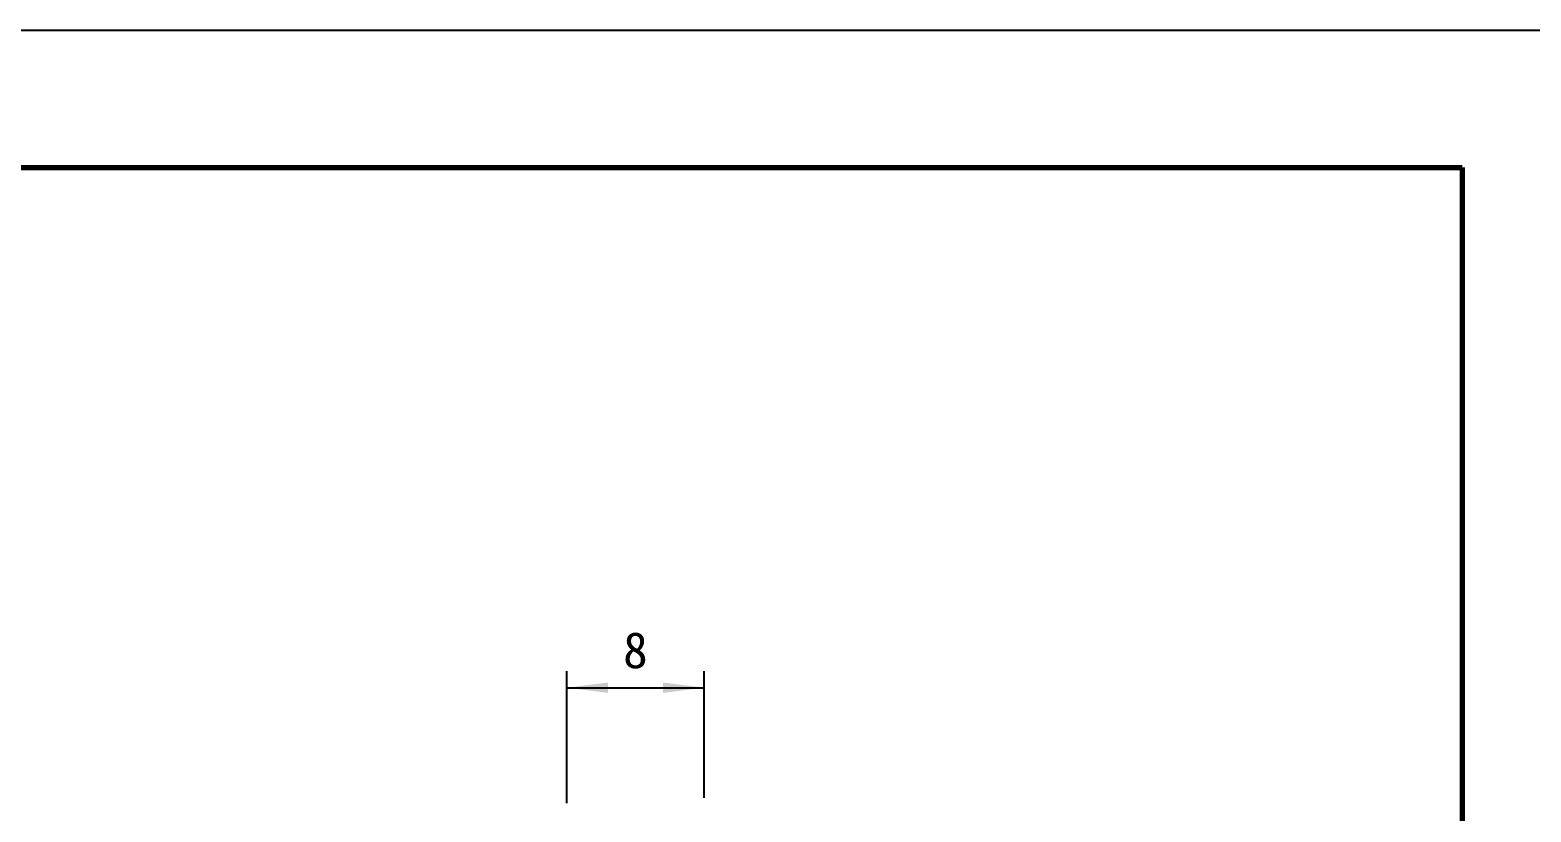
# Model space of a CAD drawing. Header units: millimetres. Extents: x -23892 to 57527, y -540 to 34444.
# Drawn here: x 19665 to 23990, y 30561 to 32814 of the extents above; entities that cross this region are included whole.
import ezdxf

# ---------------------------------------------------------------- set-up
doc = ezdxf.new("R2010")
doc.units = ezdxf.units.MM
for name, color, linetype, lineweight in [('CAXA0', 7, 'Continuous', 70), ('CAXA3', 7, 'Continuous', 25), ('CAXA4', 3, 'Continuous', 25)]:
    doc.layers.add(name, color=color, linetype=linetype, lineweight=lineweight)
doc.styles.get("Standard").update_dxf_attribs({"font": ''})
doc.styles.get('Standard').set_extended_font_data('FangSong')

msp = doc.modelspace()

# ---------------------------------------------------------------- hatches: boundary and pattern name
at = {"layer": 'CAXA4', "linetype": 'Continuous', "lineweight": 25}
for points in [[(21211.2443, 30918.9619), (21330.2244, 30904.0894), (21330.2244, 30933.8345)], [(21607.8448, 30918.9619), (21488.8647, 30904.0894), (21488.8647, 30933.8345)]]:
    msp.add_hatch(color=3, dxfattribs=at).paths.add_polyline_path(points, flags=0)

# ---------------------------------------------------------------- linework, layer by layer
at = {"layer": 'CAXA0', "linetype": 'Continuous', "lineweight": 70}
for p, q in [((1621.9579, 32417.7475), (23791.9295, 32417.7475)), ((23791.9295, 32417.7475), (23791.9295, -143.159))]:
    msp.add_line(p, q, dxfattribs=at)
at = {"layer": 'CAXA3', "linetype": 'Continuous', "lineweight": 25}
msp.add_line((630.4565, 32814.3481), (24188.5301, 32814.3481), dxfattribs=at)
at = {"layer": 'CAXA4', "color": 3, "linetype": 'Continuous', "lineweight": 25}
for p, q in [((21211.2443, 30586.7213), (21211.2443, 30966.554)), ((21607.8448, 30601.8559), (21607.8448, 30966.554)), ((21211.2443, 30918.9619), (21607.8448, 30918.9619))]:
    msp.add_line(p, q, dxfattribs=at)

# ---------------------------------------------------------------- texts
at = {"layer": 'CAXA4', "color": 3, "lineweight": 25}
msp.add_text('8', height=104.1076, dxfattribs=at).set_placement((21373.8879, 30975.3288))

doc.saveas('drawing.dxf')
